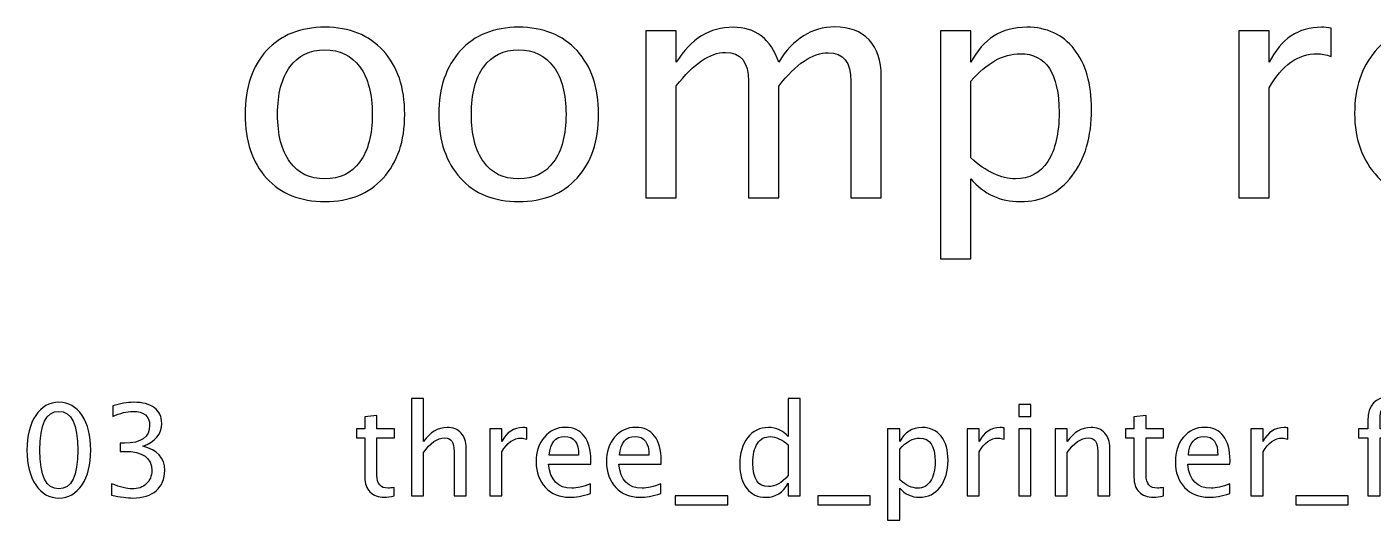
# Model space of a CAD drawing. Header units: centimetres. Extents: x -58 to 57, y -40 to 59.
# Drawn here: x -42.69 to -29.15, y 38.43 to 43.39 of the extents above; entities that cross this region are included whole.
import ezdxf

# ---------------------------------------------------------------- set-up
doc = ezdxf.new("R2010")
doc.units = ezdxf.units.CM
doc.header["$MEASUREMENT"] = 0
doc.layers.add('Layer 1', color=7, linetype='Continuous')

msp = doc.modelspace()

# ---------------------------------------------------------------- linework, layer by layer
at = {"layer": 'Layer 1'}
for points, knots in [([(-39.69509, 41.63234), (-39.94222, 41.63234), (-40.13801, 41.71119), (-40.28194, 41.86888), (-40.28194, 41.86888), (-40.4264, 42.02657), (-40.49837, 42.24088), (-40.49837, 42.51129), (-40.49837, 42.51129), (-40.49837, 42.78116), (-40.4264, 42.99494), (-40.28194, 43.15211), (-40.28194, 43.15211), (-40.13801, 43.30927), (-39.94222, 43.38812), (-39.69509, 43.38812), (-39.69509, 43.38812), (-39.44797, 43.38812), (-39.25218, 43.30927), (-39.10825, 43.15211), (-39.10825, 43.15211), (-38.96379, 42.99494), (-38.89182, 42.78116), (-38.89182, 42.51129), (-38.89182, 42.51129), (-38.89182, 42.24088), (-38.96379, 42.02657), (-39.10825, 41.86888), (-39.10825, 41.86888), (-39.25218, 41.71119), (-39.44797, 41.63234), (-39.69509, 41.63234)], [0, 0, 0, 0, 0.11111111, 0.11111111, 0.11111111, 0.11111111, 0.22222222, 0.22222222, 0.22222222, 0.22222222, 0.33333333, 0.33333333, 0.33333333, 0.33333333, 0.44444444, 0.44444444, 0.44444444, 0.44444444, 0.55555556, 0.55555556, 0.55555556, 0.55555556, 0.66666667, 0.66666667, 0.66666667, 0.66666667, 0.77777778, 0.77777778, 0.77777778, 0.77777778, 1, 1, 1, 1]), ([(-37.74458, 41.63234), (-37.99171, 41.63234), (-38.1875, 41.71119), (-38.33143, 41.86888), (-38.33143, 41.86888), (-38.47589, 42.02657), (-38.54786, 42.24088), (-38.54786, 42.51129), (-38.54786, 42.51129), (-38.54786, 42.78116), (-38.47589, 42.99494), (-38.33143, 43.15211), (-38.33143, 43.15211), (-38.1875, 43.30927), (-37.99171, 43.38812), (-37.74458, 43.38812), (-37.74458, 43.38812), (-37.49746, 43.38812), (-37.30167, 43.30927), (-37.15774, 43.15211), (-37.15774, 43.15211), (-37.01328, 42.99494), (-36.94131, 42.78116), (-36.94131, 42.51129), (-36.94131, 42.51129), (-36.94131, 42.24088), (-37.01328, 42.02657), (-37.15774, 41.86888), (-37.15774, 41.86888), (-37.30167, 41.71119), (-37.49746, 41.63234), (-37.74458, 41.63234)], [0, 0, 0, 0, 0.11111111, 0.11111111, 0.11111111, 0.11111111, 0.22222222, 0.22222222, 0.22222222, 0.22222222, 0.33333333, 0.33333333, 0.33333333, 0.33333333, 0.44444444, 0.44444444, 0.44444444, 0.44444444, 0.55555556, 0.55555556, 0.55555556, 0.55555556, 0.66666667, 0.66666667, 0.66666667, 0.66666667, 0.77777778, 0.77777778, 0.77777778, 0.77777778, 1, 1, 1, 1]), ([(-36.464, 41.67044), (-36.464, 41.67044), (-36.464, 43.35319), (-36.464, 43.35319), (-36.464, 43.35319), (-36.464, 43.35319), (-36.1592, 43.35319), (-36.1592, 43.35319), (-36.1592, 43.35319), (-36.1592, 43.35319), (-36.1592, 43.03516), (-36.1592, 43.03516), (-36.1592, 43.03516), (-36.0105, 43.27064), (-35.82, 43.38812), (-35.58664, 43.38812), (-35.58664, 43.38812), (-35.36175, 43.38812), (-35.20882, 43.27064), (-35.12732, 43.03516), (-35.12732, 43.03516), (-34.98286, 43.27276), (-34.79448, 43.39129), (-34.56323, 43.39129), (-34.56323, 43.39129), (-34.4156, 43.39129), (-34.30077, 43.3479), (-34.21875, 43.26059), (-34.21875, 43.26059), (-34.13672, 43.17327), (-34.09545, 43.05104), (-34.09545, 42.89387), (-34.09545, 42.89387), (-34.09545, 42.89387), (-34.09545, 41.67044), (-34.09545, 41.67044), (-34.09545, 41.67044), (-34.09545, 41.67044), (-34.40025, 41.67044), (-34.40025, 41.67044), (-34.40025, 41.67044), (-34.40025, 41.67044), (-34.40025, 42.8436), (-34.40025, 42.8436), (-34.40025, 42.8436), (-34.40025, 43.03516), (-34.47645, 43.13094), (-34.62885, 43.13094), (-34.62885, 43.13094), (-34.78707, 43.13094), (-34.95323, 43.01929), (-35.12732, 42.79545), (-35.12732, 42.79545), (-35.12732, 42.79545), (-35.12732, 41.67044), (-35.12732, 41.67044), (-35.12732, 41.67044), (-35.12732, 41.67044), (-35.43212, 41.67044), (-35.43212, 41.67044), (-35.43212, 41.67044), (-35.43212, 41.67044), (-35.43212, 42.84466), (-35.43212, 42.84466), (-35.43212, 42.84466), (-35.43212, 43.03781), (-35.50938, 43.13412), (-35.66443, 43.13412), (-35.66443, 43.13412), (-35.81842, 43.13412), (-35.98352, 43.02193), (-36.1592, 42.79704), (-36.1592, 42.79704), (-36.1592, 42.79704), (-36.1592, 41.67044), (-36.1592, 41.67044), (-36.1592, 41.67044), (-36.1592, 41.67044), (-36.464, 41.67044), (-36.464, 41.67044)], [0, 0, 0, 0, 0.04761905, 0.04761905, 0.04761905, 0.04761905, 0.0952381, 0.0952381, 0.0952381, 0.0952381, 0.14285714, 0.14285714, 0.14285714, 0.14285714, 0.19047619, 0.19047619, 0.19047619, 0.19047619, 0.23809524, 0.23809524, 0.23809524, 0.23809524, 0.28571429, 0.28571429, 0.28571429, 0.28571429, 0.33333333, 0.33333333, 0.33333333, 0.33333333, 0.38095238, 0.38095238, 0.38095238, 0.38095238, 0.42857143, 0.42857143, 0.42857143, 0.42857143, 0.47619048, 0.47619048, 0.47619048, 0.47619048, 0.52380952, 0.52380952, 0.52380952, 0.52380952, 0.57142857, 0.57142857, 0.57142857, 0.57142857, 0.61904762, 0.61904762, 0.61904762, 0.61904762, 0.66666667, 0.66666667, 0.66666667, 0.66666667, 0.71428571, 0.71428571, 0.71428571, 0.71428571, 0.76190476, 0.76190476, 0.76190476, 0.76190476, 0.80952381, 0.80952381, 0.80952381, 0.80952381, 0.85714286, 0.85714286, 0.85714286, 0.85714286, 0.9047619, 0.9047619, 0.9047619, 0.9047619, 1, 1, 1, 1]), ([(-33.49961, 41.05766), (-33.49961, 41.05766), (-33.49961, 43.35319), (-33.49961, 43.35319), (-33.49961, 43.35319), (-33.49961, 43.35319), (-33.19481, 43.35319), (-33.19481, 43.35319), (-33.19481, 43.35319), (-33.19481, 43.35319), (-33.19481, 43.03516), (-33.19481, 43.03516), (-33.19481, 43.03516), (-33.06993, 43.27064), (-32.88207, 43.38812), (-32.63178, 43.38812), (-32.63178, 43.38812), (-32.42911, 43.38812), (-32.26983, 43.31456), (-32.15341, 43.16692), (-32.15341, 43.16692), (-32.03699, 43.01929), (-31.97878, 42.81767), (-31.97878, 42.56209), (-31.97878, 42.56209), (-31.97878, 42.28374), (-32.04493, 42.05885), (-32.17669, 41.88846), (-32.17669, 41.88846), (-32.30846, 41.71754), (-32.48202, 41.63234), (-32.69686, 41.63234), (-32.69686, 41.63234), (-32.89636, 41.63234), (-33.06252, 41.70854), (-33.19481, 41.86147), (-33.19481, 41.86147), (-33.19481, 41.86147), (-33.19481, 41.05766), (-33.19481, 41.05766), (-33.19481, 41.05766), (-33.19481, 41.05766), (-33.49961, 41.05766), (-33.49961, 41.05766)], [0, 0, 0, 0, 0.08333333, 0.08333333, 0.08333333, 0.08333333, 0.16666667, 0.16666667, 0.16666667, 0.16666667, 0.25, 0.25, 0.25, 0.25, 0.33333333, 0.33333333, 0.33333333, 0.33333333, 0.41666667, 0.41666667, 0.41666667, 0.41666667, 0.5, 0.5, 0.5, 0.5, 0.58333333, 0.58333333, 0.58333333, 0.58333333, 0.66666667, 0.66666667, 0.66666667, 0.66666667, 0.75, 0.75, 0.75, 0.75, 0.83333333, 0.83333333, 0.83333333, 0.83333333, 1, 1, 1, 1]), ([(-30.49712, 41.67044), (-30.49712, 41.67044), (-30.49712, 43.35319), (-30.49712, 43.35319), (-30.49712, 43.35319), (-30.49712, 43.35319), (-30.19232, 43.35319), (-30.19232, 43.35319), (-30.19232, 43.35319), (-30.19232, 43.35319), (-30.19232, 43.03516), (-30.19232, 43.03516), (-30.19232, 43.03516), (-30.07114, 43.27064), (-29.89546, 43.38812), (-29.66474, 43.38812), (-29.66474, 43.38812), (-29.63352, 43.38812), (-29.60071, 43.38547), (-29.56684, 43.38018), (-29.56684, 43.38018), (-29.56684, 43.38018), (-29.56684, 43.09496), (-29.56684, 43.09496), (-29.56684, 43.09496), (-29.61976, 43.11242), (-29.66633, 43.12142), (-29.70654, 43.12142), (-29.70654, 43.12142), (-29.90022, 43.12142), (-30.06214, 43.00712), (-30.19232, 42.77799), (-30.19232, 42.77799), (-30.19232, 42.77799), (-30.19232, 41.67044), (-30.19232, 41.67044), (-30.19232, 41.67044), (-30.19232, 41.67044), (-30.49712, 41.67044), (-30.49712, 41.67044)], [0, 0, 0, 0, 0.09090909, 0.09090909, 0.09090909, 0.09090909, 0.18181818, 0.18181818, 0.18181818, 0.18181818, 0.27272727, 0.27272727, 0.27272727, 0.27272727, 0.36363636, 0.36363636, 0.36363636, 0.36363636, 0.45454545, 0.45454545, 0.45454545, 0.45454545, 0.54545455, 0.54545455, 0.54545455, 0.54545455, 0.63636364, 0.63636364, 0.63636364, 0.63636364, 0.72727273, 0.72727273, 0.72727273, 0.72727273, 0.81818182, 0.81818182, 0.81818182, 0.81818182, 1, 1, 1, 1]), ([(-27.96294, 41.72442), (-28.16773, 41.66303), (-28.34289, 41.63234), (-28.48894, 41.63234), (-28.48894, 41.63234), (-28.73817, 41.63234), (-28.94084, 41.71489), (-29.09695, 41.87946), (-29.09695, 41.87946), (-29.25305, 42.04403), (-29.33137, 42.25729), (-29.33137, 42.51975), (-29.33137, 42.51975), (-29.33137, 42.77428), (-29.26258, 42.9833), (-29.12447, 43.14682), (-29.12447, 43.14682), (-28.98635, 43.3098), (-28.80961, 43.39129), (-28.59424, 43.39129), (-28.59424, 43.39129), (-28.39051, 43.39129), (-28.23282, 43.31879), (-28.12169, 43.1738), (-28.12169, 43.1738), (-28.01057, 43.02881), (-27.95501, 42.82349), (-27.95501, 42.55732), (-27.95501, 42.55732), (-27.95501, 42.55732), (-27.95659, 42.46419), (-27.95659, 42.46419), (-27.95659, 42.46419), (-27.95659, 42.46419), (-29.02022, 42.46419), (-29.02022, 42.46419), (-29.02022, 42.46419), (-28.97577, 42.06202), (-28.77945, 41.86094), (-28.43179, 41.86094), (-28.43179, 41.86094), (-28.30426, 41.86094), (-28.14815, 41.89692), (-27.96294, 41.96889), (-27.96294, 41.96889), (-27.96294, 41.96889), (-27.96294, 41.72442), (-27.96294, 41.72442)], [0, 0, 0, 0, 0.07692308, 0.07692308, 0.07692308, 0.07692308, 0.15384615, 0.15384615, 0.15384615, 0.15384615, 0.23076923, 0.23076923, 0.23076923, 0.23076923, 0.30769231, 0.30769231, 0.30769231, 0.30769231, 0.38461538, 0.38461538, 0.38461538, 0.38461538, 0.46153846, 0.46153846, 0.46153846, 0.46153846, 0.53846154, 0.53846154, 0.53846154, 0.53846154, 0.61538462, 0.61538462, 0.61538462, 0.61538462, 0.69230769, 0.69230769, 0.69230769, 0.69230769, 0.76923077, 0.76923077, 0.76923077, 0.76923077, 0.84615385, 0.84615385, 0.84615385, 0.84615385, 1, 1, 1, 1]), ([(-39.69562, 41.86094), (-39.54481, 41.86094), (-39.42734, 41.91756), (-39.34373, 42.03133), (-39.34373, 42.03133), (-39.26065, 42.14457), (-39.21884, 42.30491), (-39.21884, 42.51129), (-39.21884, 42.51129), (-39.21884, 42.71713), (-39.26065, 42.87694), (-39.34373, 42.99018), (-39.34373, 42.99018), (-39.42734, 43.10289), (-39.54481, 43.15952), (-39.69562, 43.15952), (-39.69562, 43.15952), (-39.84697, 43.15952), (-39.96444, 43.10289), (-40.04699, 42.99018), (-40.04699, 42.99018), (-40.13007, 42.87694), (-40.17134, 42.71713), (-40.17134, 42.51129), (-40.17134, 42.51129), (-40.17134, 42.30491), (-40.13007, 42.14457), (-40.04699, 42.03133), (-40.04699, 42.03133), (-39.96444, 41.91756), (-39.84697, 41.86094), (-39.69562, 41.86094)], [0, 0, 0, 0, 0.11111111, 0.11111111, 0.11111111, 0.11111111, 0.22222222, 0.22222222, 0.22222222, 0.22222222, 0.33333333, 0.33333333, 0.33333333, 0.33333333, 0.44444444, 0.44444444, 0.44444444, 0.44444444, 0.55555556, 0.55555556, 0.55555556, 0.55555556, 0.66666667, 0.66666667, 0.66666667, 0.66666667, 0.77777778, 0.77777778, 0.77777778, 0.77777778, 1, 1, 1, 1]), ([(-37.74511, 41.86094), (-37.5943, 41.86094), (-37.47683, 41.91756), (-37.39322, 42.03133), (-37.39322, 42.03133), (-37.31014, 42.14457), (-37.26833, 42.30491), (-37.26833, 42.51129), (-37.26833, 42.51129), (-37.26833, 42.71713), (-37.31014, 42.87694), (-37.39322, 42.99018), (-37.39322, 42.99018), (-37.47683, 43.10289), (-37.5943, 43.15952), (-37.74511, 43.15952), (-37.74511, 43.15952), (-37.89646, 43.15952), (-38.01393, 43.10289), (-38.09648, 42.99018), (-38.09648, 42.99018), (-38.17956, 42.87694), (-38.22083, 42.71713), (-38.22083, 42.51129), (-38.22083, 42.51129), (-38.22083, 42.30491), (-38.17956, 42.14457), (-38.09648, 42.03133), (-38.09648, 42.03133), (-38.01393, 41.91756), (-37.89646, 41.86094), (-37.74511, 41.86094)], [0, 0, 0, 0, 0.11111111, 0.11111111, 0.11111111, 0.11111111, 0.22222222, 0.22222222, 0.22222222, 0.22222222, 0.33333333, 0.33333333, 0.33333333, 0.33333333, 0.44444444, 0.44444444, 0.44444444, 0.44444444, 0.55555556, 0.55555556, 0.55555556, 0.55555556, 0.66666667, 0.66666667, 0.66666667, 0.66666667, 0.77777778, 0.77777778, 0.77777778, 0.77777778, 1, 1, 1, 1]), ([(-33.19481, 42.07155), (-33.03765, 41.93132), (-32.88789, 41.86094), (-32.74555, 41.86094), (-32.74555, 41.86094), (-32.60532, 41.86094), (-32.49684, 41.91968), (-32.42064, 42.03662), (-32.42064, 42.03662), (-32.34391, 42.15357), (-32.30581, 42.31814), (-32.30581, 42.53087), (-32.30581, 42.53087), (-32.30581, 42.92457), (-32.43598, 43.12142), (-32.69633, 43.12142), (-32.69633, 43.12142), (-32.86673, 43.12142), (-33.03288, 43.02934), (-33.19481, 42.84466), (-33.19481, 42.84466), (-33.19481, 42.84466), (-33.19481, 42.07155), (-33.19481, 42.07155)], [0, 0, 0, 0, 0.14285714, 0.14285714, 0.14285714, 0.14285714, 0.28571429, 0.28571429, 0.28571429, 0.28571429, 0.42857143, 0.42857143, 0.42857143, 0.42857143, 0.57142857, 0.57142857, 0.57142857, 0.57142857, 0.71428571, 0.71428571, 0.71428571, 0.71428571, 1, 1, 1, 1]), ([(-42.37278, 38.64758), (-42.46909, 38.64758), (-42.54677, 38.69182), (-42.60561, 38.78008), (-42.60561, 38.78008), (-42.66467, 38.86835), (-42.69409, 38.98477), (-42.69409, 39.12955), (-42.69409, 39.12955), (-42.69409, 39.27433), (-42.66467, 39.39074), (-42.60561, 39.47901), (-42.60561, 39.47901), (-42.54677, 39.56727), (-42.46909, 39.61151), (-42.37278, 39.61151), (-42.37278, 39.61151), (-42.27605, 39.61151), (-42.19837, 39.56748), (-42.13952, 39.47943), (-42.13952, 39.47943), (-42.08089, 39.39138), (-42.05147, 39.27475), (-42.05147, 39.12955), (-42.05147, 39.12955), (-42.05147, 38.98477), (-42.08089, 38.86835), (-42.13952, 38.78008), (-42.13952, 38.78008), (-42.19837, 38.69182), (-42.27605, 38.64758), (-42.37278, 38.64758)], [0, 0, 0, 0, 0.11111111, 0.11111111, 0.11111111, 0.11111111, 0.22222222, 0.22222222, 0.22222222, 0.22222222, 0.33333333, 0.33333333, 0.33333333, 0.33333333, 0.44444444, 0.44444444, 0.44444444, 0.44444444, 0.55555556, 0.55555556, 0.55555556, 0.55555556, 0.66666667, 0.66666667, 0.66666667, 0.66666667, 0.77777778, 0.77777778, 0.77777778, 0.77777778, 1, 1, 1, 1]), ([(-41.8415, 38.67679), (-41.8415, 38.67679), (-41.8415, 38.79109), (-41.8415, 38.79109), (-41.8415, 38.79109), (-41.75429, 38.75638), (-41.68592, 38.73902), (-41.63576, 38.73902), (-41.63576, 38.73902), (-41.5767, 38.73902), (-41.52908, 38.75595), (-41.49246, 38.79003), (-41.49246, 38.79003), (-41.45584, 38.82411), (-41.43764, 38.86856), (-41.43764, 38.92317), (-41.43764, 38.92317), (-41.43764, 39.05271), (-41.52781, 39.11748), (-41.70815, 39.11748), (-41.70815, 39.11748), (-41.70815, 39.11748), (-41.75641, 39.11748), (-41.75641, 39.11748), (-41.75641, 39.11748), (-41.75641, 39.11748), (-41.75641, 39.1994), (-41.75641, 39.1994), (-41.75641, 39.1994), (-41.75641, 39.1994), (-41.71365, 39.20003), (-41.71365, 39.20003), (-41.71365, 39.20003), (-41.54411, 39.20003), (-41.45923, 39.25972), (-41.45923, 39.37931), (-41.45923, 39.37931), (-41.45923, 39.47308), (-41.51553, 39.52007), (-41.62793, 39.52007), (-41.62793, 39.52007), (-41.68825, 39.52007), (-41.75514, 39.50271), (-41.8288, 39.468), (-41.8288, 39.468), (-41.8288, 39.468), (-41.8288, 39.57468), (-41.8288, 39.57468), (-41.8288, 39.57468), (-41.75662, 39.59923), (-41.68698, 39.61151), (-41.6201, 39.61151), (-41.6201, 39.61151), (-41.52908, 39.61151), (-41.45902, 39.59331), (-41.41033, 39.5569), (-41.41033, 39.5569), (-41.36165, 39.52071), (-41.33731, 39.468), (-41.33731, 39.399), (-41.33731, 39.399), (-41.33731, 39.29126), (-41.40102, 39.21442), (-41.52866, 39.1687), (-41.52866, 39.1687), (-41.3807, 39.1342), (-41.30683, 39.05313), (-41.30683, 38.92508), (-41.30683, 38.92508), (-41.30683, 38.83872), (-41.3354, 38.77077), (-41.39234, 38.72145), (-41.39234, 38.72145), (-41.44928, 38.67213), (-41.5276, 38.64758), (-41.62708, 38.64758), (-41.62708, 38.64758), (-41.68381, 38.64758), (-41.75514, 38.65732), (-41.8415, 38.67679)], [0, 0, 0, 0, 0.04761905, 0.04761905, 0.04761905, 0.04761905, 0.0952381, 0.0952381, 0.0952381, 0.0952381, 0.14285714, 0.14285714, 0.14285714, 0.14285714, 0.19047619, 0.19047619, 0.19047619, 0.19047619, 0.23809524, 0.23809524, 0.23809524, 0.23809524, 0.28571429, 0.28571429, 0.28571429, 0.28571429, 0.33333333, 0.33333333, 0.33333333, 0.33333333, 0.38095238, 0.38095238, 0.38095238, 0.38095238, 0.42857143, 0.42857143, 0.42857143, 0.42857143, 0.47619048, 0.47619048, 0.47619048, 0.47619048, 0.52380952, 0.52380952, 0.52380952, 0.52380952, 0.57142857, 0.57142857, 0.57142857, 0.57142857, 0.61904762, 0.61904762, 0.61904762, 0.61904762, 0.66666667, 0.66666667, 0.66666667, 0.66666667, 0.71428571, 0.71428571, 0.71428571, 0.71428571, 0.76190476, 0.76190476, 0.76190476, 0.76190476, 0.80952381, 0.80952381, 0.80952381, 0.80952381, 0.85714286, 0.85714286, 0.85714286, 0.85714286, 0.9047619, 0.9047619, 0.9047619, 0.9047619, 1, 1, 1, 1]), ([(-38.82372, 38.67044), (-38.82372, 38.67044), (-38.82372, 39.64961), (-38.82372, 39.64961), (-38.82372, 39.64961), (-38.82372, 39.64961), (-38.7018, 39.64961), (-38.7018, 39.64961), (-38.7018, 39.64961), (-38.7018, 39.64961), (-38.7018, 39.21633), (-38.7018, 39.21633), (-38.7018, 39.21633), (-38.63724, 39.31052), (-38.55808, 39.35751), (-38.46452, 39.35751), (-38.46452, 39.35751), (-38.40568, 39.35751), (-38.3589, 39.3391), (-38.3244, 39.30205), (-38.3244, 39.30205), (-38.2899, 39.26522), (-38.27254, 39.21548), (-38.27254, 39.15325), (-38.27254, 39.15325), (-38.27254, 39.15325), (-38.27254, 38.67044), (-38.27254, 38.67044), (-38.27254, 38.67044), (-38.27254, 38.67044), (-38.39446, 38.67044), (-38.39446, 38.67044), (-38.39446, 38.67044), (-38.39446, 38.67044), (-38.39446, 39.11346), (-38.39446, 39.11346), (-38.39446, 39.11346), (-38.39446, 39.16341), (-38.40187, 39.19897), (-38.41647, 39.22014), (-38.41647, 39.22014), (-38.43129, 39.24152), (-38.45563, 39.2521), (-38.48971, 39.2521), (-38.48971, 39.2521), (-38.56464, 39.2521), (-38.63534, 39.20321), (-38.7018, 39.10542), (-38.7018, 39.10542), (-38.7018, 39.10542), (-38.7018, 38.67044), (-38.7018, 38.67044), (-38.7018, 38.67044), (-38.7018, 38.67044), (-38.82372, 38.67044), (-38.82372, 38.67044)], [0, 0, 0, 0, 0.06666667, 0.06666667, 0.06666667, 0.06666667, 0.13333333, 0.13333333, 0.13333333, 0.13333333, 0.2, 0.2, 0.2, 0.2, 0.26666667, 0.26666667, 0.26666667, 0.26666667, 0.33333333, 0.33333333, 0.33333333, 0.33333333, 0.4, 0.4, 0.4, 0.4, 0.46666667, 0.46666667, 0.46666667, 0.46666667, 0.53333333, 0.53333333, 0.53333333, 0.53333333, 0.6, 0.6, 0.6, 0.6, 0.66666667, 0.66666667, 0.66666667, 0.66666667, 0.73333333, 0.73333333, 0.73333333, 0.73333333, 0.8, 0.8, 0.8, 0.8, 0.86666667, 0.86666667, 0.86666667, 0.86666667, 1, 1, 1, 1]), ([(-35.03256, 38.67044), (-35.03256, 38.67044), (-35.03256, 38.79681), (-35.03256, 38.79681), (-35.03256, 38.79681), (-35.0823, 38.7024), (-35.15723, 38.6552), (-35.25735, 38.6552), (-35.25735, 38.6552), (-35.33863, 38.6552), (-35.40255, 38.68462), (-35.44912, 38.74368), (-35.44912, 38.74368), (-35.49569, 38.80273), (-35.51897, 38.88338), (-35.51897, 38.98561), (-35.51897, 38.98561), (-35.51897, 39.09737), (-35.49251, 39.18733), (-35.43981, 39.25549), (-35.43981, 39.25549), (-35.38689, 39.32343), (-35.31746, 39.35751), (-35.23131, 39.35751), (-35.23131, 39.35751), (-35.15152, 39.35751), (-35.08505, 39.32703), (-35.03256, 39.26586), (-35.03256, 39.26586), (-35.03256, 39.26586), (-35.03256, 39.64961), (-35.03256, 39.64961), (-35.03256, 39.64961), (-35.03256, 39.64961), (-34.91064, 39.64961), (-34.91064, 39.64961), (-34.91064, 39.64961), (-34.91064, 39.64961), (-34.91064, 38.67044), (-34.91064, 38.67044), (-34.91064, 38.67044), (-34.91064, 38.67044), (-35.03256, 38.67044), (-35.03256, 38.67044)], [0, 0, 0, 0, 0.08333333, 0.08333333, 0.08333333, 0.08333333, 0.16666667, 0.16666667, 0.16666667, 0.16666667, 0.25, 0.25, 0.25, 0.25, 0.33333333, 0.33333333, 0.33333333, 0.33333333, 0.41666667, 0.41666667, 0.41666667, 0.41666667, 0.5, 0.5, 0.5, 0.5, 0.58333333, 0.58333333, 0.58333333, 0.58333333, 0.66666667, 0.66666667, 0.66666667, 0.66666667, 0.75, 0.75, 0.75, 0.75, 0.83333333, 0.83333333, 0.83333333, 0.83333333, 1, 1, 1, 1]), ([(-32.71249, 39.46673), (-32.71249, 39.46673), (-32.71249, 39.58865), (-32.71249, 39.58865), (-32.71249, 39.58865), (-32.71249, 39.58865), (-32.59057, 39.58865), (-32.59057, 39.58865), (-32.59057, 39.58865), (-32.59057, 39.58865), (-32.59057, 39.46673), (-32.59057, 39.46673), (-32.59057, 39.46673), (-32.59057, 39.46673), (-32.71249, 39.46673), (-32.71249, 39.46673)], [0, 0, 0, 0, 0.2, 0.2, 0.2, 0.2, 0.4, 0.4, 0.4, 0.4, 0.6, 0.6, 0.6, 0.6, 1, 1, 1, 1]), ([(-29.19713, 38.67044), (-29.19713, 38.67044), (-29.19713, 39.2521), (-29.19713, 39.2521), (-29.19713, 39.2521), (-29.19713, 39.2521), (-29.29259, 39.2521), (-29.29259, 39.2521), (-29.29259, 39.2521), (-29.29259, 39.2521), (-29.29259, 39.34354), (-29.29259, 39.34354), (-29.29259, 39.34354), (-29.29259, 39.34354), (-29.19713, 39.34354), (-29.19713, 39.34354), (-29.19713, 39.34354), (-29.19713, 39.34354), (-29.19713, 39.42419), (-29.19713, 39.42419), (-29.19713, 39.42419), (-29.19713, 39.58463), (-29.12389, 39.66485), (-28.97742, 39.66485), (-28.97742, 39.66485), (-28.93636, 39.66485), (-28.88979, 39.65808), (-28.83772, 39.64453), (-28.83772, 39.64453), (-28.83772, 39.64453), (-28.83772, 39.54674), (-28.83772, 39.54674), (-28.83772, 39.54674), (-28.89296, 39.56452), (-28.9372, 39.57341), (-28.97043, 39.57341), (-28.97043, 39.57341), (-29.01086, 39.57341), (-29.03838, 39.56389), (-29.05298, 39.54462), (-29.05298, 39.54462), (-29.0678, 39.52536), (-29.07521, 39.48959), (-29.07521, 39.43731), (-29.07521, 39.43731), (-29.07521, 39.43731), (-29.07521, 39.34354), (-29.07521, 39.34354), (-29.07521, 39.34354), (-29.07521, 39.34354), (-28.64595, 39.34354), (-28.64595, 39.34354), (-28.64595, 39.34354), (-28.64595, 39.34354), (-28.64595, 38.67044), (-28.64595, 38.67044), (-28.64595, 38.67044), (-28.64595, 38.67044), (-28.76787, 38.67044), (-28.76787, 38.67044), (-28.76787, 38.67044), (-28.76787, 38.67044), (-28.76787, 39.2521), (-28.76787, 39.2521), (-28.76787, 39.2521), (-28.76787, 39.2521), (-29.07521, 39.2521), (-29.07521, 39.2521), (-29.07521, 39.2521), (-29.07521, 39.2521), (-29.07521, 38.67044), (-29.07521, 38.67044), (-29.07521, 38.67044), (-29.07521, 38.67044), (-29.19713, 38.67044), (-29.19713, 38.67044)], [0, 0, 0, 0, 0.05, 0.05, 0.05, 0.05, 0.1, 0.1, 0.1, 0.1, 0.15, 0.15, 0.15, 0.15, 0.2, 0.2, 0.2, 0.2, 0.25, 0.25, 0.25, 0.25, 0.3, 0.3, 0.3, 0.3, 0.35, 0.35, 0.35, 0.35, 0.4, 0.4, 0.4, 0.4, 0.45, 0.45, 0.45, 0.45, 0.5, 0.5, 0.5, 0.5, 0.55, 0.55, 0.55, 0.55, 0.6, 0.6, 0.6, 0.6, 0.65, 0.65, 0.65, 0.65, 0.7, 0.7, 0.7, 0.7, 0.75, 0.75, 0.75, 0.75, 0.8, 0.8, 0.8, 0.8, 0.85, 0.85, 0.85, 0.85, 0.9, 0.9, 0.9, 0.9, 1, 1, 1, 1]), ([(-42.37299, 38.73902), (-42.24578, 38.73902), (-42.18228, 38.8692), (-42.18228, 39.12955), (-42.18228, 39.12955), (-42.18228, 39.3899), (-42.24578, 39.52007), (-42.37299, 39.52007), (-42.37299, 39.52007), (-42.49978, 39.52007), (-42.56328, 39.3899), (-42.56328, 39.12955), (-42.56328, 39.12955), (-42.56328, 38.8692), (-42.49978, 38.73902), (-42.37299, 38.73902)], [0, 0, 0, 0, 0.2, 0.2, 0.2, 0.2, 0.4, 0.4, 0.4, 0.4, 0.6, 0.6, 0.6, 0.6, 1, 1, 1, 1]), ([(-38.99771, 38.67065), (-39.03539, 38.66028), (-39.06819, 38.6552), (-39.09592, 38.6552), (-39.09592, 38.6552), (-39.15815, 38.6552), (-39.20662, 38.67298), (-39.24134, 38.70854), (-39.24134, 38.70854), (-39.27626, 38.7441), (-39.29362, 38.79342), (-39.29362, 38.85671), (-39.29362, 38.85671), (-39.29362, 38.85671), (-39.29362, 39.2521), (-39.29362, 39.2521), (-39.29362, 39.2521), (-39.29362, 39.2521), (-39.37786, 39.2521), (-39.37786, 39.2521), (-39.37786, 39.2521), (-39.37786, 39.2521), (-39.37786, 39.34354), (-39.37786, 39.34354), (-39.37786, 39.34354), (-39.37786, 39.34354), (-39.29362, 39.34354), (-39.29362, 39.34354), (-39.29362, 39.34354), (-39.29362, 39.34354), (-39.29362, 39.46525), (-39.29362, 39.46525), (-39.29362, 39.46525), (-39.29362, 39.46525), (-39.1717, 39.47689), (-39.1717, 39.47689), (-39.1717, 39.47689), (-39.1717, 39.47689), (-39.1717, 39.34354), (-39.1717, 39.34354), (-39.1717, 39.34354), (-39.1717, 39.34354), (-38.99517, 39.34354), (-38.99517, 39.34354), (-38.99517, 39.34354), (-38.99517, 39.34354), (-38.99517, 39.2521), (-38.99517, 39.2521), (-38.99517, 39.2521), (-38.99517, 39.2521), (-39.1717, 39.2521), (-39.1717, 39.2521), (-39.1717, 39.2521), (-39.1717, 39.2521), (-39.1717, 38.87872), (-39.1717, 38.87872), (-39.1717, 38.87872), (-39.1717, 38.79067), (-39.13339, 38.74664), (-39.05698, 38.74664), (-39.05698, 38.74664), (-39.04068, 38.74664), (-39.02099, 38.74939), (-38.99771, 38.75468), (-38.99771, 38.75468), (-38.99771, 38.75468), (-38.99771, 38.67065), (-38.99771, 38.67065)], [0, 0, 0, 0, 0.05555556, 0.05555556, 0.05555556, 0.05555556, 0.11111111, 0.11111111, 0.11111111, 0.11111111, 0.16666667, 0.16666667, 0.16666667, 0.16666667, 0.22222222, 0.22222222, 0.22222222, 0.22222222, 0.27777778, 0.27777778, 0.27777778, 0.27777778, 0.33333333, 0.33333333, 0.33333333, 0.33333333, 0.38888889, 0.38888889, 0.38888889, 0.38888889, 0.44444444, 0.44444444, 0.44444444, 0.44444444, 0.5, 0.5, 0.5, 0.5, 0.55555556, 0.55555556, 0.55555556, 0.55555556, 0.61111111, 0.61111111, 0.61111111, 0.61111111, 0.66666667, 0.66666667, 0.66666667, 0.66666667, 0.72222222, 0.72222222, 0.72222222, 0.72222222, 0.77777778, 0.77777778, 0.77777778, 0.77777778, 0.83333333, 0.83333333, 0.83333333, 0.83333333, 0.88888889, 0.88888889, 0.88888889, 0.88888889, 1, 1, 1, 1]), ([(-31.25622, 38.67065), (-31.2939, 38.66028), (-31.3267, 38.6552), (-31.35443, 38.6552), (-31.35443, 38.6552), (-31.41666, 38.6552), (-31.46513, 38.67298), (-31.49985, 38.70854), (-31.49985, 38.70854), (-31.53477, 38.7441), (-31.55213, 38.79342), (-31.55213, 38.85671), (-31.55213, 38.85671), (-31.55213, 38.85671), (-31.55213, 39.2521), (-31.55213, 39.2521), (-31.55213, 39.2521), (-31.55213, 39.2521), (-31.63637, 39.2521), (-31.63637, 39.2521), (-31.63637, 39.2521), (-31.63637, 39.2521), (-31.63637, 39.34354), (-31.63637, 39.34354), (-31.63637, 39.34354), (-31.63637, 39.34354), (-31.55213, 39.34354), (-31.55213, 39.34354), (-31.55213, 39.34354), (-31.55213, 39.34354), (-31.55213, 39.46525), (-31.55213, 39.46525), (-31.55213, 39.46525), (-31.55213, 39.46525), (-31.43021, 39.47689), (-31.43021, 39.47689), (-31.43021, 39.47689), (-31.43021, 39.47689), (-31.43021, 39.34354), (-31.43021, 39.34354), (-31.43021, 39.34354), (-31.43021, 39.34354), (-31.25368, 39.34354), (-31.25368, 39.34354), (-31.25368, 39.34354), (-31.25368, 39.34354), (-31.25368, 39.2521), (-31.25368, 39.2521), (-31.25368, 39.2521), (-31.25368, 39.2521), (-31.43021, 39.2521), (-31.43021, 39.2521), (-31.43021, 39.2521), (-31.43021, 39.2521), (-31.43021, 38.87872), (-31.43021, 38.87872), (-31.43021, 38.87872), (-31.43021, 38.79067), (-31.3919, 38.74664), (-31.31549, 38.74664), (-31.31549, 38.74664), (-31.29919, 38.74664), (-31.2795, 38.74939), (-31.25622, 38.75468), (-31.25622, 38.75468), (-31.25622, 38.75468), (-31.25622, 38.67065), (-31.25622, 38.67065)], [0, 0, 0, 0, 0.05555556, 0.05555556, 0.05555556, 0.05555556, 0.11111111, 0.11111111, 0.11111111, 0.11111111, 0.16666667, 0.16666667, 0.16666667, 0.16666667, 0.22222222, 0.22222222, 0.22222222, 0.22222222, 0.27777778, 0.27777778, 0.27777778, 0.27777778, 0.33333333, 0.33333333, 0.33333333, 0.33333333, 0.38888889, 0.38888889, 0.38888889, 0.38888889, 0.44444444, 0.44444444, 0.44444444, 0.44444444, 0.5, 0.5, 0.5, 0.5, 0.55555556, 0.55555556, 0.55555556, 0.55555556, 0.61111111, 0.61111111, 0.61111111, 0.61111111, 0.66666667, 0.66666667, 0.66666667, 0.66666667, 0.72222222, 0.72222222, 0.72222222, 0.72222222, 0.77777778, 0.77777778, 0.77777778, 0.77777778, 0.83333333, 0.83333333, 0.83333333, 0.83333333, 0.88888889, 0.88888889, 0.88888889, 0.88888889, 1, 1, 1, 1]), ([(-38.03547, 38.67044), (-38.03547, 38.67044), (-38.03547, 39.34354), (-38.03547, 39.34354), (-38.03547, 39.34354), (-38.03547, 39.34354), (-37.91355, 39.34354), (-37.91355, 39.34354), (-37.91355, 39.34354), (-37.91355, 39.34354), (-37.91355, 39.21633), (-37.91355, 39.21633), (-37.91355, 39.21633), (-37.86508, 39.31052), (-37.7948, 39.35751), (-37.70252, 39.35751), (-37.70252, 39.35751), (-37.69003, 39.35751), (-37.67691, 39.35645), (-37.66336, 39.35434), (-37.66336, 39.35434), (-37.66336, 39.35434), (-37.66336, 39.24025), (-37.66336, 39.24025), (-37.66336, 39.24025), (-37.68453, 39.24723), (-37.70315, 39.25083), (-37.71924, 39.25083), (-37.71924, 39.25083), (-37.79671, 39.25083), (-37.86148, 39.20511), (-37.91355, 39.11346), (-37.91355, 39.11346), (-37.91355, 39.11346), (-37.91355, 38.67044), (-37.91355, 38.67044), (-37.91355, 38.67044), (-37.91355, 38.67044), (-38.03547, 38.67044), (-38.03547, 38.67044)], [0, 0, 0, 0, 0.09090909, 0.09090909, 0.09090909, 0.09090909, 0.18181818, 0.18181818, 0.18181818, 0.18181818, 0.27272727, 0.27272727, 0.27272727, 0.27272727, 0.36363636, 0.36363636, 0.36363636, 0.36363636, 0.45454545, 0.45454545, 0.45454545, 0.45454545, 0.54545455, 0.54545455, 0.54545455, 0.54545455, 0.63636364, 0.63636364, 0.63636364, 0.63636364, 0.72727273, 0.72727273, 0.72727273, 0.72727273, 0.81818182, 0.81818182, 0.81818182, 0.81818182, 1, 1, 1, 1]), ([(-37.0218, 38.69203), (-37.10371, 38.66748), (-37.17378, 38.6552), (-37.2322, 38.6552), (-37.2322, 38.6552), (-37.33189, 38.6552), (-37.41296, 38.68822), (-37.4754, 38.75405), (-37.4754, 38.75405), (-37.53784, 38.81988), (-37.56917, 38.90518), (-37.56917, 39.01017), (-37.56917, 39.01017), (-37.56917, 39.11198), (-37.54165, 39.19559), (-37.48641, 39.26099), (-37.48641, 39.26099), (-37.43116, 39.32618), (-37.36047, 39.35878), (-37.27432, 39.35878), (-37.27432, 39.35878), (-37.19283, 39.35878), (-37.12975, 39.32978), (-37.0853, 39.27179), (-37.0853, 39.27179), (-37.04085, 39.21379), (-37.01862, 39.13166), (-37.01862, 39.02519), (-37.01862, 39.02519), (-37.01862, 39.02519), (-37.01926, 38.98794), (-37.01926, 38.98794), (-37.01926, 38.98794), (-37.01926, 38.98794), (-37.44471, 38.98794), (-37.44471, 38.98794), (-37.44471, 38.98794), (-37.42693, 38.82707), (-37.3484, 38.74664), (-37.20934, 38.74664), (-37.20934, 38.74664), (-37.15832, 38.74664), (-37.09588, 38.76103), (-37.0218, 38.78982), (-37.0218, 38.78982), (-37.0218, 38.78982), (-37.0218, 38.69203), (-37.0218, 38.69203)], [0, 0, 0, 0, 0.07692308, 0.07692308, 0.07692308, 0.07692308, 0.15384615, 0.15384615, 0.15384615, 0.15384615, 0.23076923, 0.23076923, 0.23076923, 0.23076923, 0.30769231, 0.30769231, 0.30769231, 0.30769231, 0.38461538, 0.38461538, 0.38461538, 0.38461538, 0.46153846, 0.46153846, 0.46153846, 0.46153846, 0.53846154, 0.53846154, 0.53846154, 0.53846154, 0.61538462, 0.61538462, 0.61538462, 0.61538462, 0.69230769, 0.69230769, 0.69230769, 0.69230769, 0.76923077, 0.76923077, 0.76923077, 0.76923077, 0.84615385, 0.84615385, 0.84615385, 0.84615385, 1, 1, 1, 1]), ([(-36.3142, 38.69203), (-36.39611, 38.66748), (-36.46618, 38.6552), (-36.5246, 38.6552), (-36.5246, 38.6552), (-36.62429, 38.6552), (-36.70536, 38.68822), (-36.7678, 38.75405), (-36.7678, 38.75405), (-36.83024, 38.81988), (-36.86157, 38.90518), (-36.86157, 39.01017), (-36.86157, 39.01017), (-36.86157, 39.11198), (-36.83405, 39.19559), (-36.77881, 39.26099), (-36.77881, 39.26099), (-36.72356, 39.32618), (-36.65287, 39.35878), (-36.56672, 39.35878), (-36.56672, 39.35878), (-36.48523, 39.35878), (-36.42215, 39.32978), (-36.3777, 39.27179), (-36.3777, 39.27179), (-36.33325, 39.21379), (-36.31102, 39.13166), (-36.31102, 39.02519), (-36.31102, 39.02519), (-36.31102, 39.02519), (-36.31166, 38.98794), (-36.31166, 38.98794), (-36.31166, 38.98794), (-36.31166, 38.98794), (-36.73711, 38.98794), (-36.73711, 38.98794), (-36.73711, 38.98794), (-36.71933, 38.82707), (-36.6408, 38.74664), (-36.50174, 38.74664), (-36.50174, 38.74664), (-36.45072, 38.74664), (-36.38828, 38.76103), (-36.3142, 38.78982), (-36.3142, 38.78982), (-36.3142, 38.78982), (-36.3142, 38.69203), (-36.3142, 38.69203)], [0, 0, 0, 0, 0.07692308, 0.07692308, 0.07692308, 0.07692308, 0.15384615, 0.15384615, 0.15384615, 0.15384615, 0.23076923, 0.23076923, 0.23076923, 0.23076923, 0.30769231, 0.30769231, 0.30769231, 0.30769231, 0.38461538, 0.38461538, 0.38461538, 0.38461538, 0.46153846, 0.46153846, 0.46153846, 0.46153846, 0.53846154, 0.53846154, 0.53846154, 0.53846154, 0.61538462, 0.61538462, 0.61538462, 0.61538462, 0.69230769, 0.69230769, 0.69230769, 0.69230769, 0.76923077, 0.76923077, 0.76923077, 0.76923077, 0.84615385, 0.84615385, 0.84615385, 0.84615385, 1, 1, 1, 1]), ([(-34.03138, 38.42533), (-34.03138, 38.42533), (-34.03138, 39.34354), (-34.03138, 39.34354), (-34.03138, 39.34354), (-34.03138, 39.34354), (-33.90946, 39.34354), (-33.90946, 39.34354), (-33.90946, 39.34354), (-33.90946, 39.34354), (-33.90946, 39.21633), (-33.90946, 39.21633), (-33.90946, 39.21633), (-33.85951, 39.31052), (-33.78436, 39.35751), (-33.68425, 39.35751), (-33.68425, 39.35751), (-33.60318, 39.35751), (-33.53947, 39.32809), (-33.4929, 39.26903), (-33.4929, 39.26903), (-33.44633, 39.20998), (-33.42305, 39.12933), (-33.42305, 39.0271), (-33.42305, 39.0271), (-33.42305, 38.91576), (-33.44951, 38.8258), (-33.50221, 38.75765), (-33.50221, 38.75765), (-33.55492, 38.68928), (-33.62434, 38.6552), (-33.71028, 38.6552), (-33.71028, 38.6552), (-33.79008, 38.6552), (-33.85654, 38.68568), (-33.90946, 38.74685), (-33.90946, 38.74685), (-33.90946, 38.74685), (-33.90946, 38.42533), (-33.90946, 38.42533), (-33.90946, 38.42533), (-33.90946, 38.42533), (-34.03138, 38.42533), (-34.03138, 38.42533)], [0, 0, 0, 0, 0.08333333, 0.08333333, 0.08333333, 0.08333333, 0.16666667, 0.16666667, 0.16666667, 0.16666667, 0.25, 0.25, 0.25, 0.25, 0.33333333, 0.33333333, 0.33333333, 0.33333333, 0.41666667, 0.41666667, 0.41666667, 0.41666667, 0.5, 0.5, 0.5, 0.5, 0.58333333, 0.58333333, 0.58333333, 0.58333333, 0.66666667, 0.66666667, 0.66666667, 0.66666667, 0.75, 0.75, 0.75, 0.75, 0.83333333, 0.83333333, 0.83333333, 0.83333333, 1, 1, 1, 1]), ([(-33.23213, 38.67044), (-33.23213, 38.67044), (-33.23213, 39.34354), (-33.23213, 39.34354), (-33.23213, 39.34354), (-33.23213, 39.34354), (-33.11021, 39.34354), (-33.11021, 39.34354), (-33.11021, 39.34354), (-33.11021, 39.34354), (-33.11021, 39.21633), (-33.11021, 39.21633), (-33.11021, 39.21633), (-33.06174, 39.31052), (-32.99146, 39.35751), (-32.89918, 39.35751), (-32.89918, 39.35751), (-32.88669, 39.35751), (-32.87357, 39.35645), (-32.86002, 39.35434), (-32.86002, 39.35434), (-32.86002, 39.35434), (-32.86002, 39.24025), (-32.86002, 39.24025), (-32.86002, 39.24025), (-32.88119, 39.24723), (-32.89981, 39.25083), (-32.9159, 39.25083), (-32.9159, 39.25083), (-32.99337, 39.25083), (-33.05814, 39.20511), (-33.11021, 39.11346), (-33.11021, 39.11346), (-33.11021, 39.11346), (-33.11021, 38.67044), (-33.11021, 38.67044), (-33.11021, 38.67044), (-33.11021, 38.67044), (-33.23213, 38.67044), (-33.23213, 38.67044)], [0, 0, 0, 0, 0.09090909, 0.09090909, 0.09090909, 0.09090909, 0.18181818, 0.18181818, 0.18181818, 0.18181818, 0.27272727, 0.27272727, 0.27272727, 0.27272727, 0.36363636, 0.36363636, 0.36363636, 0.36363636, 0.45454545, 0.45454545, 0.45454545, 0.45454545, 0.54545455, 0.54545455, 0.54545455, 0.54545455, 0.63636364, 0.63636364, 0.63636364, 0.63636364, 0.72727273, 0.72727273, 0.72727273, 0.72727273, 0.81818182, 0.81818182, 0.81818182, 0.81818182, 1, 1, 1, 1]), ([(-32.71249, 38.67044), (-32.71249, 38.67044), (-32.71249, 39.34354), (-32.71249, 39.34354), (-32.71249, 39.34354), (-32.71249, 39.34354), (-32.59057, 39.34354), (-32.59057, 39.34354), (-32.59057, 39.34354), (-32.59057, 39.34354), (-32.59057, 38.67044), (-32.59057, 38.67044), (-32.59057, 38.67044), (-32.59057, 38.67044), (-32.71249, 38.67044), (-32.71249, 38.67044)], [0, 0, 0, 0, 0.2, 0.2, 0.2, 0.2, 0.4, 0.4, 0.4, 0.4, 0.6, 0.6, 0.6, 0.6, 1, 1, 1, 1]), ([(-32.34546, 38.67044), (-32.34546, 38.67044), (-32.34546, 39.34354), (-32.34546, 39.34354), (-32.34546, 39.34354), (-32.34546, 39.34354), (-32.22354, 39.34354), (-32.22354, 39.34354), (-32.22354, 39.34354), (-32.22354, 39.34354), (-32.22354, 39.21633), (-32.22354, 39.21633), (-32.22354, 39.21633), (-32.15898, 39.31052), (-32.07982, 39.35751), (-31.98626, 39.35751), (-31.98626, 39.35751), (-31.92742, 39.35751), (-31.88064, 39.3391), (-31.84614, 39.30205), (-31.84614, 39.30205), (-31.81164, 39.26522), (-31.79428, 39.21548), (-31.79428, 39.15325), (-31.79428, 39.15325), (-31.79428, 39.15325), (-31.79428, 38.67044), (-31.79428, 38.67044), (-31.79428, 38.67044), (-31.79428, 38.67044), (-31.9162, 38.67044), (-31.9162, 38.67044), (-31.9162, 38.67044), (-31.9162, 38.67044), (-31.9162, 39.11346), (-31.9162, 39.11346), (-31.9162, 39.11346), (-31.9162, 39.16341), (-31.92361, 39.19897), (-31.93821, 39.22014), (-31.93821, 39.22014), (-31.95303, 39.24152), (-31.97737, 39.2521), (-32.01145, 39.2521), (-32.01145, 39.2521), (-32.08638, 39.2521), (-32.15708, 39.20321), (-32.22354, 39.10542), (-32.22354, 39.10542), (-32.22354, 39.10542), (-32.22354, 38.67044), (-32.22354, 38.67044), (-32.22354, 38.67044), (-32.22354, 38.67044), (-32.34546, 38.67044), (-32.34546, 38.67044)], [0, 0, 0, 0, 0.06666667, 0.06666667, 0.06666667, 0.06666667, 0.13333333, 0.13333333, 0.13333333, 0.13333333, 0.2, 0.2, 0.2, 0.2, 0.26666667, 0.26666667, 0.26666667, 0.26666667, 0.33333333, 0.33333333, 0.33333333, 0.33333333, 0.4, 0.4, 0.4, 0.4, 0.46666667, 0.46666667, 0.46666667, 0.46666667, 0.53333333, 0.53333333, 0.53333333, 0.53333333, 0.6, 0.6, 0.6, 0.6, 0.66666667, 0.66666667, 0.66666667, 0.66666667, 0.73333333, 0.73333333, 0.73333333, 0.73333333, 0.8, 0.8, 0.8, 0.8, 0.86666667, 0.86666667, 0.86666667, 0.86666667, 1, 1, 1, 1]), ([(-30.5882, 38.69203), (-30.67011, 38.66748), (-30.74018, 38.6552), (-30.7986, 38.6552), (-30.7986, 38.6552), (-30.89829, 38.6552), (-30.97936, 38.68822), (-31.0418, 38.75405), (-31.0418, 38.75405), (-31.10424, 38.81988), (-31.13557, 38.90518), (-31.13557, 39.01017), (-31.13557, 39.01017), (-31.13557, 39.11198), (-31.10805, 39.19559), (-31.05281, 39.26099), (-31.05281, 39.26099), (-30.99756, 39.32618), (-30.92687, 39.35878), (-30.84072, 39.35878), (-30.84072, 39.35878), (-30.75923, 39.35878), (-30.69615, 39.32978), (-30.6517, 39.27179), (-30.6517, 39.27179), (-30.60725, 39.21379), (-30.58502, 39.13166), (-30.58502, 39.02519), (-30.58502, 39.02519), (-30.58502, 39.02519), (-30.58566, 38.98794), (-30.58566, 38.98794), (-30.58566, 38.98794), (-30.58566, 38.98794), (-31.01111, 38.98794), (-31.01111, 38.98794), (-31.01111, 38.98794), (-30.99333, 38.82707), (-30.9148, 38.74664), (-30.77574, 38.74664), (-30.77574, 38.74664), (-30.72472, 38.74664), (-30.66228, 38.76103), (-30.5882, 38.78982), (-30.5882, 38.78982), (-30.5882, 38.78982), (-30.5882, 38.69203), (-30.5882, 38.69203)], [0, 0, 0, 0, 0.07692308, 0.07692308, 0.07692308, 0.07692308, 0.15384615, 0.15384615, 0.15384615, 0.15384615, 0.23076923, 0.23076923, 0.23076923, 0.23076923, 0.30769231, 0.30769231, 0.30769231, 0.30769231, 0.38461538, 0.38461538, 0.38461538, 0.38461538, 0.46153846, 0.46153846, 0.46153846, 0.46153846, 0.53846154, 0.53846154, 0.53846154, 0.53846154, 0.61538462, 0.61538462, 0.61538462, 0.61538462, 0.69230769, 0.69230769, 0.69230769, 0.69230769, 0.76923077, 0.76923077, 0.76923077, 0.76923077, 0.84615385, 0.84615385, 0.84615385, 0.84615385, 1, 1, 1, 1]), ([(-30.37463, 38.67044), (-30.37463, 38.67044), (-30.37463, 39.34354), (-30.37463, 39.34354), (-30.37463, 39.34354), (-30.37463, 39.34354), (-30.25271, 39.34354), (-30.25271, 39.34354), (-30.25271, 39.34354), (-30.25271, 39.34354), (-30.25271, 39.21633), (-30.25271, 39.21633), (-30.25271, 39.21633), (-30.20424, 39.31052), (-30.13396, 39.35751), (-30.04168, 39.35751), (-30.04168, 39.35751), (-30.02919, 39.35751), (-30.01607, 39.35645), (-30.00252, 39.35434), (-30.00252, 39.35434), (-30.00252, 39.35434), (-30.00252, 39.24025), (-30.00252, 39.24025), (-30.00252, 39.24025), (-30.02369, 39.24723), (-30.04231, 39.25083), (-30.0584, 39.25083), (-30.0584, 39.25083), (-30.13587, 39.25083), (-30.20064, 39.20511), (-30.25271, 39.11346), (-30.25271, 39.11346), (-30.25271, 39.11346), (-30.25271, 38.67044), (-30.25271, 38.67044), (-30.25271, 38.67044), (-30.25271, 38.67044), (-30.37463, 38.67044), (-30.37463, 38.67044)], [0, 0, 0, 0, 0.09090909, 0.09090909, 0.09090909, 0.09090909, 0.18181818, 0.18181818, 0.18181818, 0.18181818, 0.27272727, 0.27272727, 0.27272727, 0.27272727, 0.36363636, 0.36363636, 0.36363636, 0.36363636, 0.45454545, 0.45454545, 0.45454545, 0.45454545, 0.54545455, 0.54545455, 0.54545455, 0.54545455, 0.63636364, 0.63636364, 0.63636364, 0.63636364, 0.72727273, 0.72727273, 0.72727273, 0.72727273, 0.81818182, 0.81818182, 0.81818182, 0.81818182, 1, 1, 1, 1]), ([(-37.43836, 39.07938), (-37.43836, 39.07938), (-37.14118, 39.07938), (-37.14118, 39.07938), (-37.14118, 39.07938), (-37.14118, 39.20469), (-37.18796, 39.26734), (-37.2813, 39.26734), (-37.2813, 39.26734), (-37.37528, 39.26734), (-37.42756, 39.20469), (-37.43836, 39.07938)], [0, 0, 0, 0, 0.25, 0.25, 0.25, 0.25, 0.5, 0.5, 0.5, 0.5, 1, 1, 1, 1]), ([(-36.73076, 39.07938), (-36.73076, 39.07938), (-36.43358, 39.07938), (-36.43358, 39.07938), (-36.43358, 39.07938), (-36.43358, 39.20469), (-36.48036, 39.26734), (-36.5737, 39.26734), (-36.5737, 39.26734), (-36.66768, 39.26734), (-36.71996, 39.20469), (-36.73076, 39.07938)], [0, 0, 0, 0, 0.25, 0.25, 0.25, 0.25, 0.5, 0.5, 0.5, 0.5, 1, 1, 1, 1]), ([(-35.03256, 39.18246), (-35.09585, 39.23813), (-35.15575, 39.26607), (-35.21248, 39.26607), (-35.21248, 39.26607), (-35.26836, 39.26607), (-35.31154, 39.24279), (-35.34223, 39.19601), (-35.34223, 39.19601), (-35.37292, 39.14944), (-35.38816, 39.0834), (-35.38816, 38.99789), (-35.38816, 38.99789), (-35.38816, 38.84062), (-35.33609, 38.76188), (-35.23174, 38.76188), (-35.23174, 38.76188), (-35.164, 38.76188), (-35.09754, 38.79892), (-35.03256, 38.87279), (-35.03256, 38.87279), (-35.03256, 38.87279), (-35.03256, 39.18246), (-35.03256, 39.18246)], [0, 0, 0, 0, 0.14285714, 0.14285714, 0.14285714, 0.14285714, 0.28571429, 0.28571429, 0.28571429, 0.28571429, 0.42857143, 0.42857143, 0.42857143, 0.42857143, 0.57142857, 0.57142857, 0.57142857, 0.57142857, 0.71428571, 0.71428571, 0.71428571, 0.71428571, 1, 1, 1, 1]), ([(-33.90946, 38.83088), (-33.84659, 38.77479), (-33.78669, 38.74664), (-33.72975, 38.74664), (-33.72975, 38.74664), (-33.67366, 38.74664), (-33.63027, 38.77014), (-33.59979, 38.81691), (-33.59979, 38.81691), (-33.5691, 38.86369), (-33.55386, 38.92952), (-33.55386, 39.01461), (-33.55386, 39.01461), (-33.55386, 39.17209), (-33.60593, 39.25083), (-33.71007, 39.25083), (-33.71007, 39.25083), (-33.77823, 39.25083), (-33.84469, 39.214), (-33.90946, 39.14013), (-33.90946, 39.14013), (-33.90946, 39.14013), (-33.90946, 38.83088), (-33.90946, 38.83088)], [0, 0, 0, 0, 0.14285714, 0.14285714, 0.14285714, 0.14285714, 0.28571429, 0.28571429, 0.28571429, 0.28571429, 0.42857143, 0.42857143, 0.42857143, 0.42857143, 0.57142857, 0.57142857, 0.57142857, 0.57142857, 0.71428571, 0.71428571, 0.71428571, 0.71428571, 1, 1, 1, 1]), ([(-31.00476, 39.07938), (-31.00476, 39.07938), (-30.70758, 39.07938), (-30.70758, 39.07938), (-30.70758, 39.07938), (-30.70758, 39.20469), (-30.75436, 39.26734), (-30.8477, 39.26734), (-30.8477, 39.26734), (-30.94168, 39.26734), (-30.99396, 39.20469), (-31.00476, 39.07938)], [0, 0, 0, 0, 0.25, 0.25, 0.25, 0.25, 0.5, 0.5, 0.5, 0.5, 1, 1, 1, 1]), ([(-36.16921, 38.579), (-36.16921, 38.579), (-36.16921, 38.67044), (-36.16921, 38.67044), (-36.16921, 38.67044), (-36.16921, 38.67044), (-35.64089, 38.67044), (-35.64089, 38.67044), (-35.64089, 38.67044), (-35.64089, 38.67044), (-35.64089, 38.579), (-35.64089, 38.579), (-35.64089, 38.579), (-35.64089, 38.579), (-36.16921, 38.579), (-36.16921, 38.579)], [0, 0, 0, 0, 0.2, 0.2, 0.2, 0.2, 0.4, 0.4, 0.4, 0.4, 0.6, 0.6, 0.6, 0.6, 1, 1, 1, 1]), ([(-34.73496, 38.579), (-34.73496, 38.579), (-34.73496, 38.67044), (-34.73496, 38.67044), (-34.73496, 38.67044), (-34.73496, 38.67044), (-34.20664, 38.67044), (-34.20664, 38.67044), (-34.20664, 38.67044), (-34.20664, 38.67044), (-34.20664, 38.579), (-34.20664, 38.579), (-34.20664, 38.579), (-34.20664, 38.579), (-34.73496, 38.579), (-34.73496, 38.579)], [0, 0, 0, 0, 0.2, 0.2, 0.2, 0.2, 0.4, 0.4, 0.4, 0.4, 0.6, 0.6, 0.6, 0.6, 1, 1, 1, 1]), ([(-29.92357, 38.579), (-29.92357, 38.579), (-29.92357, 38.67044), (-29.92357, 38.67044), (-29.92357, 38.67044), (-29.92357, 38.67044), (-29.39525, 38.67044), (-29.39525, 38.67044), (-29.39525, 38.67044), (-29.39525, 38.67044), (-29.39525, 38.579), (-29.39525, 38.579), (-29.39525, 38.579), (-29.39525, 38.579), (-29.92357, 38.579), (-29.92357, 38.579)], [0, 0, 0, 0, 0.2, 0.2, 0.2, 0.2, 0.4, 0.4, 0.4, 0.4, 0.6, 0.6, 0.6, 0.6, 1, 1, 1, 1])]:
    msp.add_open_spline(points, degree=3, knots=knots, dxfattribs=at)

doc.saveas('drawing.dxf')
